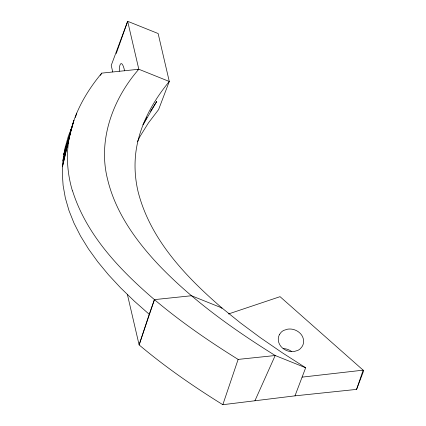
<?xml version="1.0" encoding="UTF-8"?>
<svg xmlns="http://www.w3.org/2000/svg" width="426" height="426" viewBox="0 0 426 426"><rect width="100%" height="100%" fill="white"/><g stroke="black" fill="none" stroke-linecap="round" stroke-linejoin="round"><path stroke-width="0.64" d="M70.578 131.677L62.42 166.795L71.568 127.88C77.234 107.597 88.347 89.226 101.745 73.134L138.812 69.246L169.287 81.478L158.6 109.578L148.397 122.97L139.989 136.469L137.406 141.789M71.568 127.88L62.899 160.623L62.292 172.993L63.107 185.438L65.338 197.968L68.985 210.572L74.049 223.261L80.535 236.025L88.438 248.875L97.762 261.798L108.502 274.807L120.659 287.891L134.233 301.06L149.228 314.303L139.121 344.922C165.357 367.063 193.692 386.595 222.825 404.7L294.984 395.85L356.583 389.391L363.708 370.663L280.047 296.672L228.464 313.967M71.296 129.983L62.899 160.623L64.922 148.333L68.362 136.128L72.739 125.212M71.648 128.705L73.922 120.404L63.735 154.468L70.439 133.162M75.365 117.496L76.749 113.108M294.984 395.85L305.671 367.75L282.124 352.659L260.323 337.664L240.275 322.764L221.967 307.971L191.492 295.74L154.425 299.627L139.121 344.922L127.385 294.451M222.825 404.7L238.129 359.406L275.196 355.518L305.671 367.75M356.583 389.391L363.138 370.162L302.103 377.127M116.239 53.554L127.662 21.3L158.137 33.532L169.287 81.478C153.104 101.084 140.287 124.115 136.261 149.467A140.319 121.149 19.5 0 0 138.045 191.482C150.085 239.332 185.656 276.612 221.967 307.971L221.744 308.557M149.228 314.303L154.425 299.627C119.898 269.999 86.51 235.216 72.553 190.859M254.924 400.765L275.196 355.518C233.853 329.703 193.638 301.241 159.713 266.01C136.384 241.435 115.515 212.723 107.565 179.25C97.581 140.165 112.927 98.816 138.812 69.246L127.662 21.3L111.223 65.423L112.73 71.903M146.975 117.427L143.019 124.813L156.747 101.452L150.527 111.282M100.435 75.418L101.745 73.134M137.603 69.779L138.812 69.246M238.129 359.406C208.99 341.301 180.661 321.768 154.425 299.627M119.269 71.158A11.156 2.812 84.3 0 1 121.192 63.586A11.156 2.812 84.3 0 1 124.562 70.838M72.425 190.88A143.706 124.072 19.5 0 1 71.499 127.859M283.173 348.575A12.871 11.113 19.5 0 1 291.661 351.541M279.605 334.298L279.381 334.692A12.902 11.14 19.5 0 0 288.807 351.269A11.454 9.894 19.5 0 0 289.611 351.429L290.436 351.541A13.936 12.034 19.5 0 0 294.206 351.482L297.79 350.406A12.013 10.373 19.5 0 0 300.437 348.606L302.14 346.519A12.865 11.113 19.5 0 0 303.472 339.708A12.743 11.001 19.5 0 0 300.357 333.494L298.791 332.126A13.057 11.273 19.5 0 0 292.981 329.373A11.534 9.958 19.5 0 0 292.161 329.207L291.315 329.096A13.824 11.939 19.5 0 0 287.523 329.192L283.812 330.363A11.997 10.357 19.5 0 0 281.075 332.36L279.605 334.298"/></g></svg>
